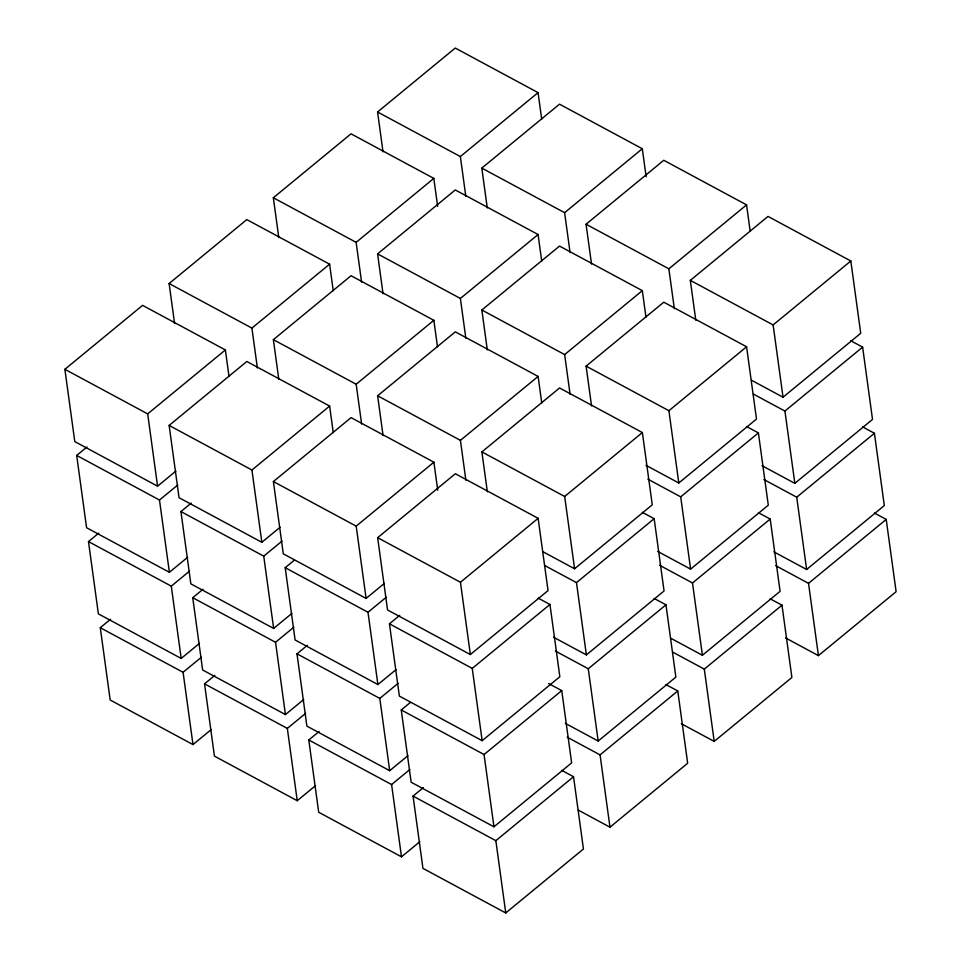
<?xml version="1.0" encoding="UTF-8"?>
<svg xmlns="http://www.w3.org/2000/svg" width="961" height="961" viewBox="0 0 961 961"><rect width="100%" height="100%" fill="white"/><g stroke="black" fill="none" stroke-linecap="round" stroke-linejoin="round"><path stroke-width="1.44" d="M175.863 471.118L157.58 486.17L74.79 441.592L64.88 369.312L142.576 305.37L225.379 349.948L229.006 376.496M174.566 323.364L169.112 283.531L246.797 219.601L329.599 264.179L333.239 290.727M278.786 237.595L273.332 197.762L351.029 133.819L433.819 178.398L437.663 206.423M383.019 151.814L377.565 111.993L455.25 48.05L538.052 92.628L541.692 119.176M187.659 557.26L169.388 572.3L86.586 527.733L76.688 455.442L86.971 446.985M157.58 486.17L147.682 413.879L225.379 349.948M257.368 367.943L251.914 328.109L329.599 264.179M361.588 282.162L356.135 242.34L433.819 178.398M465.821 196.392L460.355 156.559L538.052 92.628M280.119 527.253L261.836 542.292L179.046 497.714L169.136 425.435L246.833 361.492L329.635 406.071L333.263 432.63M278.822 379.487L273.368 339.665L351.053 275.723L433.855 320.301L437.495 346.849M383.043 293.718L377.589 253.884L455.286 189.954L538.076 234.52L541.716 261.08M487.275 207.936L481.809 168.115L559.506 104.172L642.308 148.751L646.14 176.776M199.468 643.389L181.185 658.441L98.382 613.863L88.484 541.584L98.767 533.115M169.388 572.3L159.478 500.02L177.761 484.981M291.916 613.382L273.645 628.422L190.843 583.856L180.932 511.576L191.215 503.108M261.836 542.292L251.938 470.013L329.635 406.071M361.624 424.065L356.171 384.232L433.855 320.301M465.845 338.284L460.391 298.463L538.076 234.52M570.077 252.515L564.612 212.681L642.308 148.751M384.376 583.375L366.093 598.415L283.291 553.836L273.392 481.557L351.089 417.627L433.891 462.193L437.723 490.23M383.079 435.609L377.625 395.788L455.31 331.845L538.112 376.424L541.752 402.971M487.299 349.84L481.845 310.007L559.53 246.076L642.332 290.642L645.972 317.202M591.532 264.071L586.066 224.237L663.763 160.295L746.565 204.873L750.205 231.421M211.264 729.531L192.981 744.571L110.179 700.004L100.28 627.713L110.563 619.256M181.185 658.441L171.286 586.162L189.557 571.11M303.724 699.524L285.441 714.564L202.639 669.985L192.741 597.706L203.023 589.249M273.645 628.422L263.734 556.143L282.017 541.103M396.172 669.505L377.901 684.556L295.099 639.978L285.189 567.699L294.33 560.179M366.093 598.415L356.195 526.135L433.891 462.193M465.881 480.188L460.415 440.354L538.112 376.424M570.101 394.418L564.648 354.585L642.332 290.642M674.322 308.637L668.868 268.816L746.565 204.873M192.981 744.571L183.083 672.292L201.366 657.252M377.649 537.679L455.346 473.749L538.136 518.327L548.046 590.607L470.349 654.537L387.547 609.971L377.649 537.679L460.451 582.258L470.349 654.537M487.335 491.744L481.881 451.91L559.566 387.968L642.368 432.546L652.267 504.825L574.582 568.768L543.037 551.782M591.556 405.962L586.102 366.141L663.787 302.198L746.589 346.777L756.499 419.056L678.802 482.987L645.948 465.304M695.788 320.193L690.322 280.36L768.019 216.429L850.821 260.996L860.72 333.287L783.035 397.217L751.49 380.232M315.52 785.654L297.237 800.705L214.435 756.127L204.537 683.848L214.82 675.379M285.441 714.564L275.543 642.284L293.814 627.233M407.981 755.646L389.698 770.686L306.895 726.12L296.997 653.828L307.28 645.372M377.901 684.556L367.991 612.265L386.274 597.225M538.112 598.09L549.944 604.457L559.843 676.736L482.158 740.679L399.356 696.1L389.445 623.821L399.728 615.364M460.451 582.258L538.136 518.327M574.582 568.768L564.672 496.489L642.368 432.546M678.802 482.987L668.904 410.707L746.589 346.777M783.035 397.217L773.125 324.938L850.821 260.996M297.237 800.705L287.339 728.414L305.622 713.374M419.777 841.776L401.494 856.828L318.692 812.249L308.793 739.97L319.076 731.501M389.698 770.686L379.799 698.407L398.07 683.367M548.599 683.523L561.741 690.599L571.639 762.878L493.954 826.808L411.152 782.242L401.254 709.963L410.395 702.431M482.158 740.679L472.247 668.4L549.944 604.457M654.165 518.688L664.063 590.967L586.378 654.897L576.48 582.618L654.165 518.688L642.332 512.321M758.397 432.906L768.295 505.186L690.599 569.128L680.7 496.849L758.397 432.906L746.565 426.54M862.618 347.137L872.516 419.416L794.831 483.359L784.933 411.068L862.618 347.137L850.785 340.771M401.494 856.828L391.595 784.548L409.879 769.497M561.717 770.362L573.537 776.728L583.435 849.007L505.75 912.95L422.948 868.372L413.05 796.092L423.333 787.636M493.954 826.808L484.056 754.529L561.741 690.599M665.961 604.817L675.871 677.097L598.174 741.039L588.276 668.76L665.961 604.817L654.141 598.451M770.193 519.048L780.092 591.327L702.407 655.27L692.497 582.979L770.193 519.048L758.361 512.681M874.414 433.267L884.312 505.558L806.627 569.489L796.729 497.209L874.414 433.267L862.594 426.9M505.75 912.95L495.852 840.671L573.537 776.728M677.769 690.959L687.668 763.238L609.971 827.181L600.072 754.89L677.769 690.959L665.937 684.592M781.99 605.178L791.888 677.469L714.203 741.399L704.305 669.12L781.99 605.178L770.157 598.811M886.21 519.408L896.12 591.688L818.424 655.63L808.525 583.339L886.21 519.408L874.39 513.042M377.565 111.993L460.355 156.559M481.809 168.115L564.612 212.681M586.066 224.237L668.868 268.816M690.322 280.36L773.125 324.938M753.388 394.094L784.933 411.068M273.332 197.762L356.135 242.34M377.589 253.884L460.391 298.463M481.845 310.007L564.648 354.585M586.102 366.141L668.904 410.707M761.977 465.665L794.831 483.359M763.863 479.515L796.729 497.209M647.846 479.155L680.7 496.849M773.773 551.806L806.627 569.489M775.671 565.657L808.525 583.339M169.112 283.531L251.914 328.109M273.368 339.665L356.171 384.232M377.625 395.788L460.415 440.354M481.881 451.91L564.672 496.489M657.744 551.446L690.599 569.128M659.642 565.296L692.497 582.979M785.569 637.936L818.424 655.63M544.935 565.645L576.48 582.618M670.862 638.284L702.407 655.27M672.76 652.135L704.305 669.12M64.88 369.312L147.682 413.879M169.136 425.435L251.938 470.013M273.392 481.557L356.195 526.135M553.524 637.215L586.378 654.897M555.422 651.065L588.276 668.76M681.349 723.717L714.203 741.399M76.688 455.442L159.478 500.02M180.932 511.576L263.734 556.143M285.189 567.699L367.991 612.265M389.445 623.821L472.247 668.4M565.32 723.357L598.174 741.039M567.218 737.207L600.072 754.89M88.484 541.584L171.286 586.162M192.741 597.706L275.543 642.284M296.997 653.828L379.799 698.407M401.254 709.963L484.056 754.529M578.438 810.195L609.971 827.181M100.28 627.713L183.083 672.292M204.537 683.848L287.339 728.414M308.793 739.97L391.595 784.548M413.05 796.092L495.852 840.671"/></g></svg>
